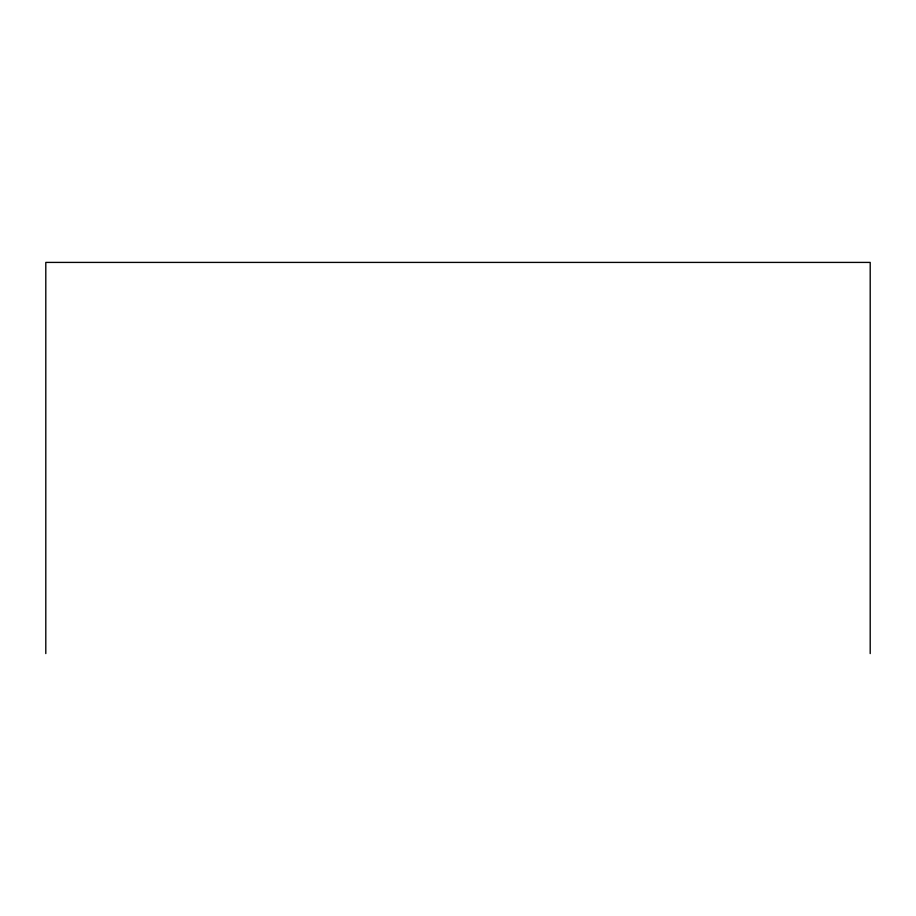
<?xml version="1.0" encoding="UTF-8"?>
<svg xmlns="http://www.w3.org/2000/svg" width="916" height="916" viewBox="0 0 916 916"><rect width="100%" height="100%" fill="white"/><g stroke="black" fill="none" stroke-linecap="round" stroke-linejoin="round"><path stroke-width="1.37" d="M870.2 653.589L870.2 262.411L45.8 262.411L45.8 653.589"/></g></svg>
